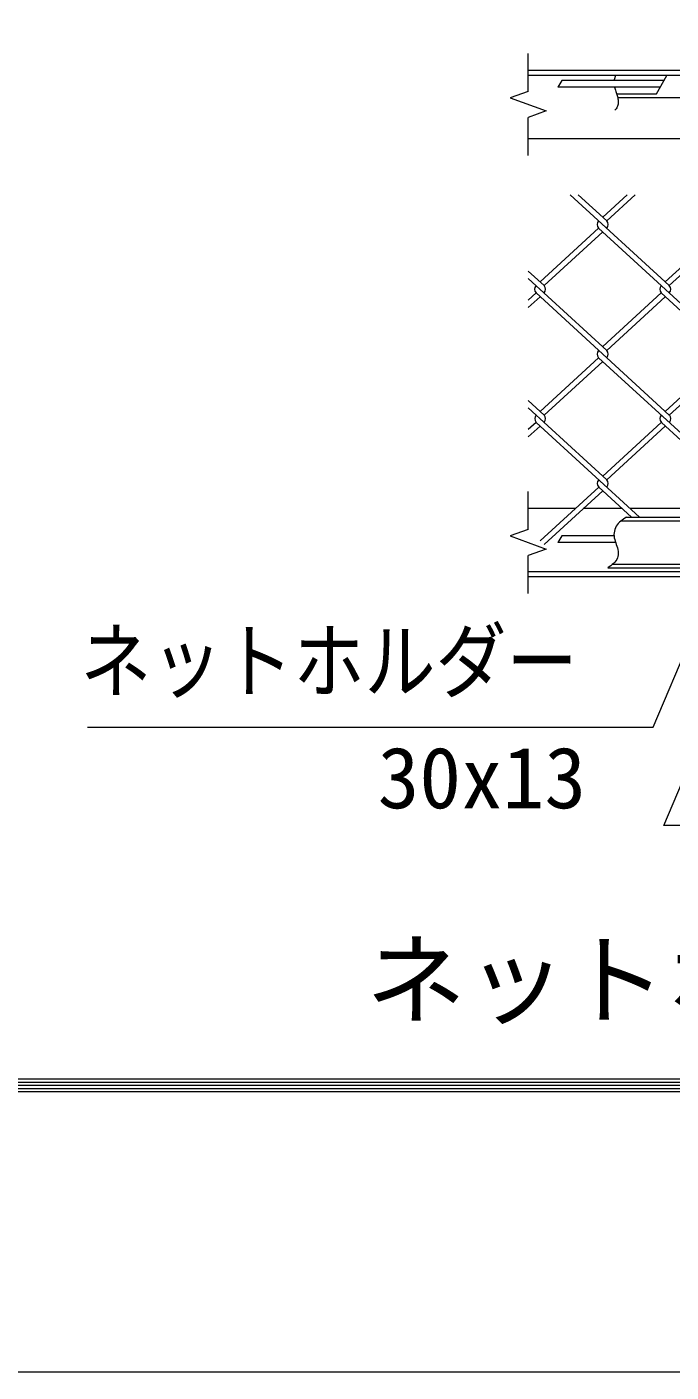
# Model space of a CAD drawing. Units: millimetres at full size; details may follow other scales. Extents: x -12599 to 12601, y -8909 to 8911.
# Drawn here: x -5423 to -3905, y -8909 to -5740 of the extents above; entities that cross this region are included whole.
import ezdxf
from ezdxf.enums import TextEntityAlignment as Align

# ---------------------------------------------------------------- set-up
doc = ezdxf.new("R2010")
doc.units = ezdxf.units.MM
doc.header["$LTSCALE"] = 30
doc.linetypes.add('DASHED', pattern=[7.5, 6, -1.5])
for name, color, linetype, lineweight in [('0-0_D-STR1', 1, 'Continuous', 18), ('0-2_D-STR3', 3, 'Continuous', 13), ('0-6_D-STR-DIM', 7, 'Continuous', 13), ('0-9_D-STR-TXT', 7, 'Continuous', 13), ('0-A_D-TTL-TXT', 7, 'Continuous', 13), ('0-B_D-STR2', 7, 'Continuous', 13), ('0-C_D-TTL', 7, 'Continuous', 18)]:
    doc.layers.add(name, color=color, linetype=linetype, lineweight=lineweight)
doc.styles.add('ＭＳ ゴシック', font='')
doc.styles.get('ＭＳ ゴシック').set_extended_font_data('MS Gothic')

msp = doc.modelspace()

# ---------------------------------------------------------------- linework, layer by layer
at = {"layer": '0-0_D-STR1'}
for p, q in [((-2508.62, -5842.93), (-4241.95, -5842.93)), ((-2508.62, -5854.93), (-4241.95, -5854.93)), ((-4241.95, -6002.93), (-2508.62, -6002.93)), ((-4131.1, -6875.02), (-4241.95, -6875.02)), ((-4020.61, -6875.02), (-4112.2, -6875.02)), ((-3836.18, -6875.02), (-4001.66, -6875.02)), ((-4241.95, -7023.02), (-2508.62, -7023.02)), ((-4241.95, -7035.02), (-2508.62, -7035.02))]:
    msp.add_line(p, q, dxfattribs=at)
at = {"layer": '0-2_D-STR3'}
for p, q in [((-3931.41, -5882.55), (-4172.23, -5882.55)), ((-3922.17, -5866.55), (-4162.99, -5866.55)), ((-4031.25, -5906.93), (-3228.57, -5906.93)), ((-4010.53, -6895.02), (-3207.85, -6895.02)), ((-4039.88, -6939.02), (-4162.99, -6939.02)), ((-4036.13, -6955.02), (-4172.23, -6955.02)), ((-4054.78, -7015.02), (-3252.11, -7015.02))]:
    msp.add_line(p, q, dxfattribs=at)
at = {"layer": '0-2_D-STR3', "linetype": 'DASHED'}
for p, q in [((-4023.51, -6904.22), (-3220.84, -6904.22)), ((-4043.05, -7005.82), (-3240.38, -7005.82))]:
    msp.add_line(p, q, dxfattribs=at)
at = {"layer": '0-2_D-STR3'}
msp.add_lwpolyline([(-4033.89, -5897.73), (-3940.17, -5897.73), (-3915.46, -5854.93)], dxfattribs=at)
at = {"layer": '0-6_D-STR-DIM'}
for p, q in [((-4241.95, -5892.15), (-4241.95, -5802.93)), ((-4241.95, -5892.15), (-4284.24, -5907.54)), ((-4162.99, -5866.55), (-4172.23, -5882.55)), ((-4284.24, -5907.54), (-4199.66, -5938.32)), ((-4199.66, -5938.32), (-4241.95, -5953.71)), ((-4241.95, -6042.93), (-4241.95, -5953.71)), ((-4241.95, -6924.24), (-4241.95, -6835.02)), ((-4241.95, -6924.24), (-4284.24, -6939.63)), ((-4284.24, -6939.63), (-4199.66, -6970.41)), ((-4162.99, -6939.02), (-4172.23, -6955.02)), ((-4199.66, -6970.41), (-4241.95, -6985.8)), ((-4241.95, -7075.02), (-4241.95, -6985.8))]:
    msp.add_line(p, q, dxfattribs=at)
for points in [[(-4035.95, -5854.93), (-4036.42, -5855.91), (-4036.87, -5856.92), (-4037.28, -5857.94), (-4037.67, -5858.98), (-4038.03, -5860.03), (-4038.36, -5861.1), (-4038.65, -5862.17), (-4038.92, -5863.25), (-4039.16, -5864.35), (-4039.37, -5865.44), (-4039.55, -5866.55)], [(-4038.69, -5882.55), (-4038.06, -5884.95), (-4037.36, -5887.35), (-4036.6, -5889.74), (-4035.79, -5892.13), (-4034.97, -5894.54), (-4034.15, -5896.96), (-4033.34, -5899.4), (-4032.58, -5901.88), (-4031.87, -5904.39), (-4031.24, -5906.94), (-4030.71, -5909.51), (-4030.3, -5912.08), (-4030.03, -5914.64), (-4029.92, -5917.18), (-4029.98, -5919.66), (-4030.24, -5922.09), (-4030.72, -5924.44), (-4031.43, -5926.69), (-4032.35, -5928.87), (-4033.46, -5930.97), (-4034.76, -5932.99), (-4036.23, -5934.95), (-4037.85, -5936.86)], [(-4010.53, -6895.02), (-4014.05, -6897.36), (-4017.52, -6899.74), (-4020.9, -6902.18), (-4024.14, -6904.73), (-4027.19, -6907.42), (-4030.01, -6910.28), (-4032.56, -6913.34), (-4034.78, -6916.65), (-4036.62, -6920.23), (-4038.08, -6924.05), (-4039.13, -6928.04), (-4039.76, -6932.12), (-4039.98, -6936.21), (-4039.77, -6940.23), (-4039.17, -6944.18), (-4038.27, -6948.06), (-4037.14, -6951.91), (-4035.88, -6955.76), (-4034.55, -6959.64), (-4033.25, -6963.56), (-4032.06, -6967.57), (-4031.05, -6971.67), (-4030.32, -6975.81), (-4029.95, -6979.92), (-4030.01, -6983.93), (-4030.59, -6987.78), (-4031.75, -6991.4), (-4033.45, -6994.82), (-4035.62, -6998.05), (-4038.2, -7001.12), (-4041.11, -7004.05), (-4044.29, -7006.89), (-4047.68, -7009.64), (-4051.2, -7012.34), (-4054.78, -7015.02)]]:
    msp.add_lwpolyline(points, dxfattribs=at)
at = {"layer": '0-9_D-STR-TXT'}
for points in [[(-2705.53, -7621.41), (-3922.76, -7621.41), (-3641.79, -6958.82)], [(-5280.11, -7390.28), (-3947.9, -7390.28), (-3770.6, -6972.49)]]:
    msp.add_lwpolyline(points, dxfattribs=at)
at = {"layer": '0-B_D-STR2'}
for p, q in [((-3909.69, -6349.81), (-4143.53, -6135.54)), ((-4057.14, -6197.34), (-4124.58, -6135.54)), ((-4008.65, -6135.54), (-4066.62, -6188.66)), ((-3989.71, -6135.54), (-4057.14, -6197.34)), ((-4076.09, -6214.7), (-4214.07, -6341.13)), ((-4066.62, -6223.38), (-4204.6, -6349.81)), ((-3762.23, -6502.29), (-4076.09, -6214.7)), ((-3781.18, -6214.7), (-3919.16, -6341.13)), ((-3771.71, -6223.38), (-3909.69, -6349.81)), ((-4204.6, -6349.81), (-4241.97, -6315.57)), ((-4057.14, -6502.29), (-4241.97, -6332.93)), ((-4223.55, -6367.18), (-4241.97, -6384.06)), ((-3909.69, -6654.77), (-4223.55, -6367.18)), ((-3928.63, -6367.18), (-4066.62, -6493.61)), ((-3614.78, -6654.77), (-3928.63, -6367.18)), ((-4214.07, -6375.86), (-4241.97, -6401.42)), ((-3919.16, -6375.86), (-4057.14, -6502.29)), ((-4076.09, -6519.66), (-4214.07, -6646.09)), ((-3762.23, -6807.25), (-4076.09, -6519.66)), ((-3781.18, -6519.66), (-3919.16, -6646.09)), ((-4066.62, -6528.34), (-4204.6, -6654.77)), ((-3771.71, -6528.34), (-3909.69, -6654.77)), ((-4204.6, -6654.77), (-4241.97, -6620.53)), ((-4057.14, -6807.25), (-4241.97, -6637.89)), ((-4223.55, -6672.13), (-4241.97, -6689.02)), ((-4214.07, -6680.82), (-4241.97, -6706.38)), ((-3979.84, -6895.02), (-4223.31, -6671.92)), ((-3928.63, -6672.13), (-4066.62, -6798.57)), ((-3919.16, -6680.82), (-4057.14, -6807.25)), ((-3684.93, -6895.02), (-3928.4, -6671.92)), ((-4075.88, -6824.38), (-4213.86, -6950.81)), ((-4066.4, -6833.06), (-4204.39, -6959.49)), ((-3998.79, -6895.02), (-4075.85, -6824.4))]:
    msp.add_line(p, q, dxfattribs=at)
for centre, start, end in [((-4066.62, -6206.02), 137.5, 222.5), ((-4066.62, -6206.02), 317.5, 42.5), ((-4214.1, -6358.47), 137.5, 222.5), ((-4214.1, -6358.47), 317.5, 42.5), ((-3919.19, -6358.47), 137.5, 222.5), ((-3919.19, -6358.47), 317.5, 42.5), ((-4066.62, -6510.97), 137.5, 222.5), ((-4066.62, -6510.97), 317.5, 42.5), ((-4213.86, -6663.22), 137.5, 222.5), ((-4213.86, -6663.22), 317.5, 42.5), ((-3918.95, -6663.22), 137.5, 222.5), ((-3918.95, -6663.22), 317.5, 42.5), ((-4066.4, -6815.69), 137.5, 222.5), ((-4066.4, -6815.69), 317.5, 42.5)]:
    msp.add_arc(centre, 12.85, start, end, dxfattribs=at)
at = {"layer": '0-C_D-TTL', "color": 2}
msp.add_lwpolyline([(-12599.04, 8910.68), (12600.96, 8910.68), (12600.96, -8909.32), (-12599.04, -8909.32)], close=True, dxfattribs=at)
at = {"layer": '0-C_D-TTL'}
for points in [[(-11789.04, 8250.68), (11790.96, 8250.68), (11790.96, -8249.32), (-11789.04, -8249.32)], [(-11781.54, 8243.18), (11783.46, 8243.18), (11783.46, -8241.82), (-11781.54, -8241.82)], [(-11774.04, 8235.68), (11775.96, 8235.68), (11775.96, -8234.32), (-11774.04, -8234.32)], [(-11766.54, 8228.18), (11768.46, 8228.18), (11768.46, -8226.82), (-11766.54, -8226.82)], [(-11759.04, 8220.68), (11760.96, 8220.68), (11760.96, -8219.32), (-11759.04, -8219.32)]]:
    msp.add_lwpolyline(points, close=True, dxfattribs=at)

# ---------------------------------------------------------------- texts
at = {"layer": '0-9_D-STR-TXT', "style": 'ＭＳ ゴシック', "width": 0.85}
msp.add_text('ネットホルダー', height=144.3, dxfattribs=at).set_placement((-5296.86, -7349.48), align=Align.BOTTOM_LEFT)
at = {"layer": '0-9_D-STR-TXT', "style": 'ＭＳ ゴシック'}
msp.add_text('30x13', height=144.3, dxfattribs=at).set_placement((-4596.45, -7624.36), align=Align.BOTTOM_LEFT)
at = {"layer": '0-A_D-TTL-TXT', "style": 'ＭＳ ゴシック'}
msp.add_text('ネットホルダー取付詳細', height=173.1, dxfattribs=at).set_placement((-4624.76, -8123.77), align=Align.BOTTOM_LEFT)

doc.saveas('drawing.dxf')
